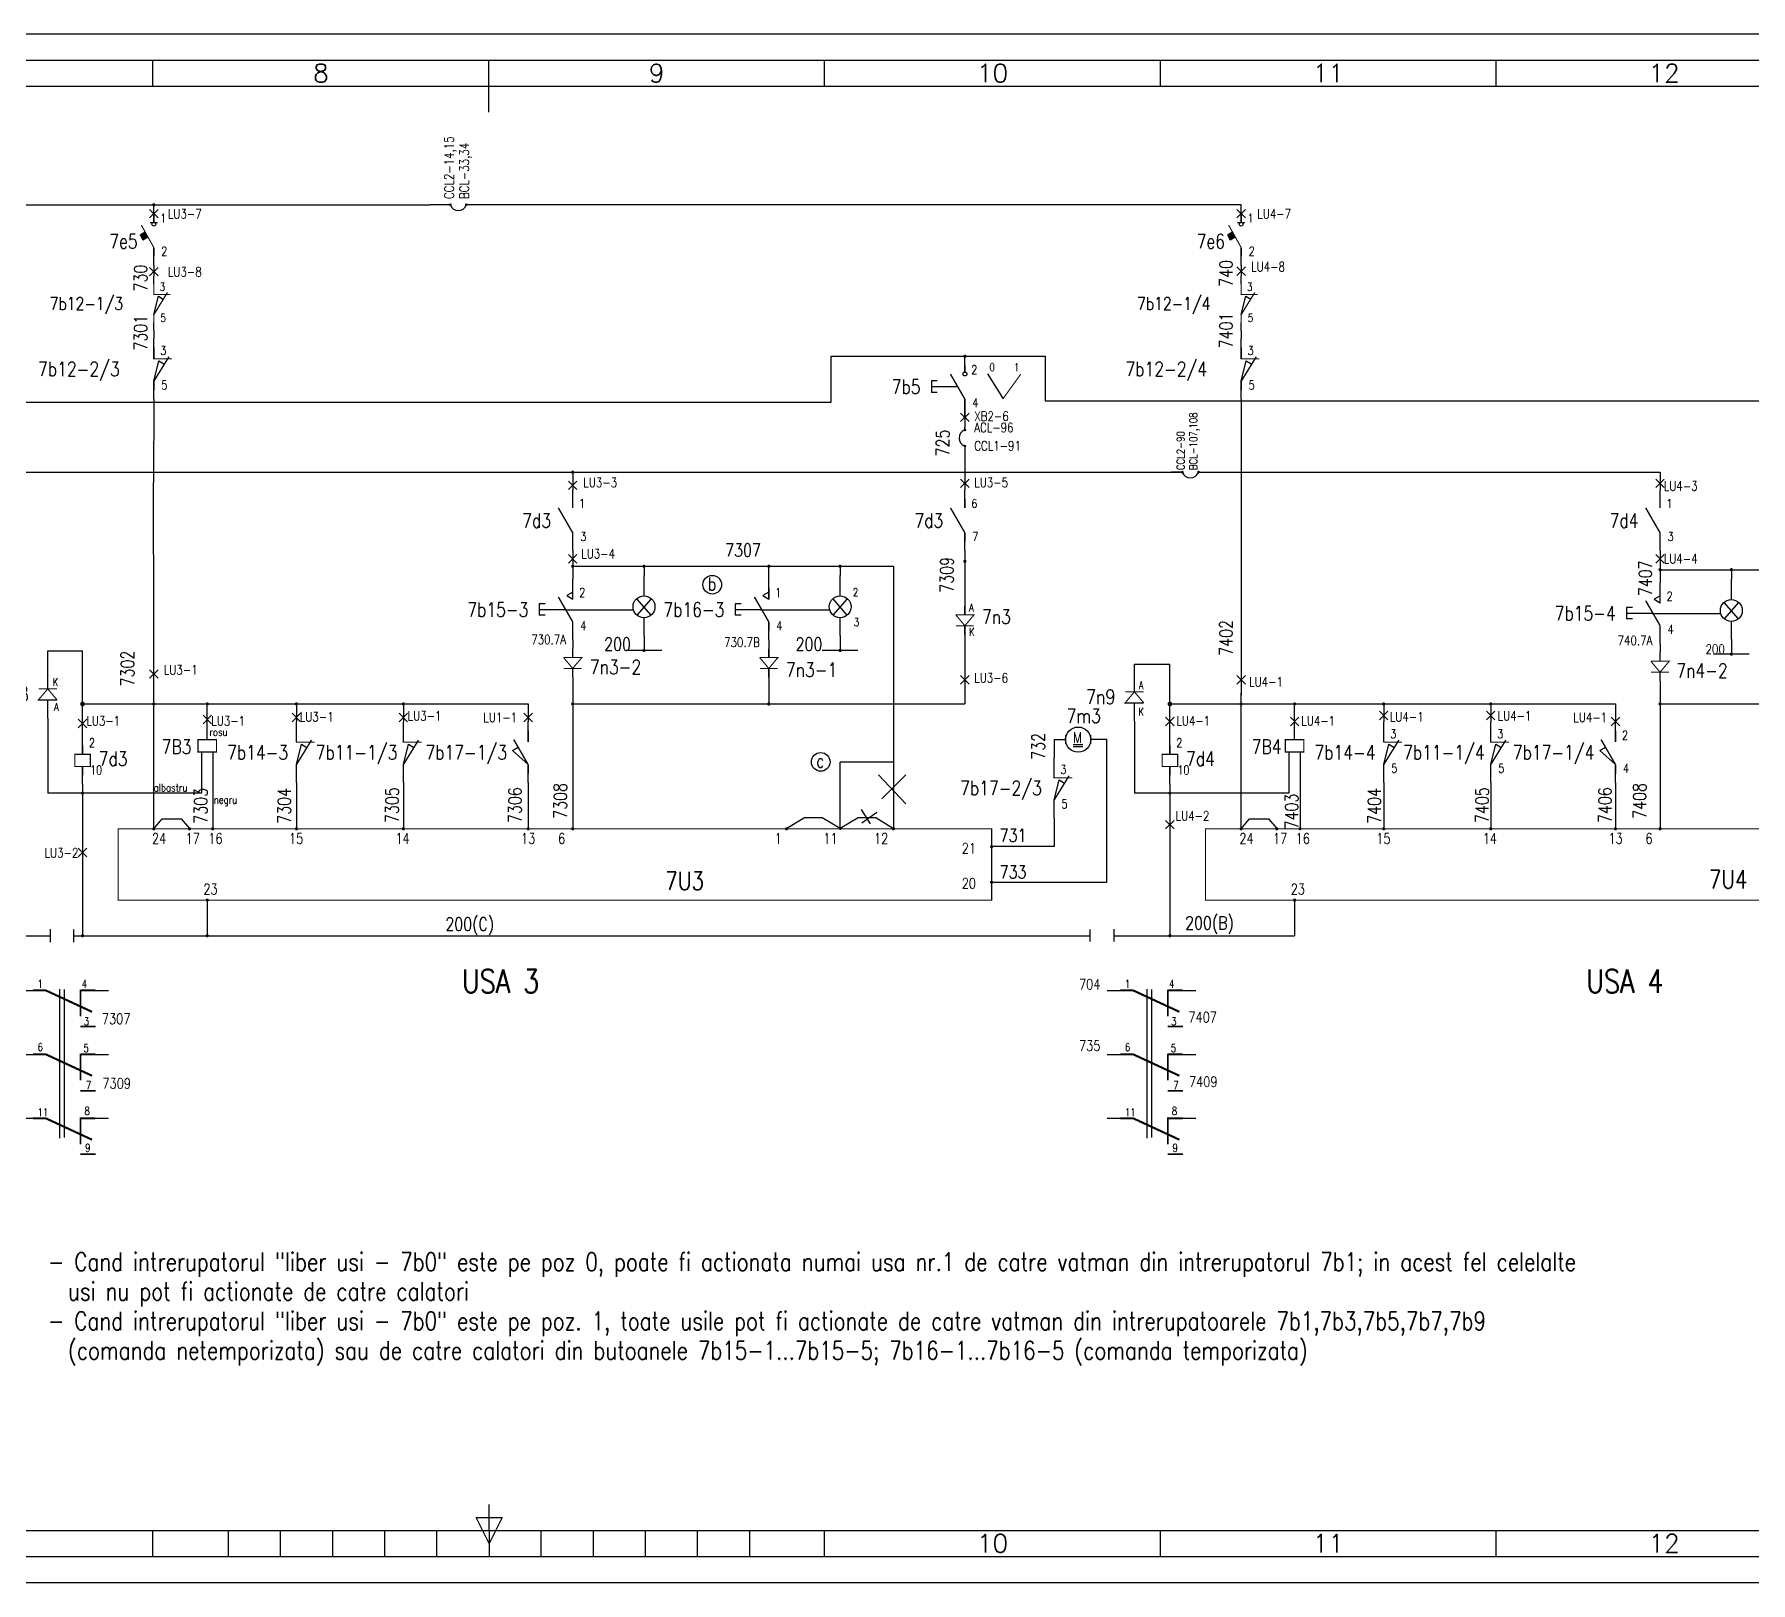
# Model space of a CAD drawing. Header units: millimetres. Extents: x 779 to 5457, y 14 to 905.
# Drawn here: x 3319.4 to 3648.7, y 607.9 to 904.9 of the extents above; entities that cross this region are included whole.
import ezdxf
from ezdxf.enums import TextEntityAlignment as Align

# ---------------------------------------------------------------- set-up
doc = ezdxf.new("R2010")
doc.units = ezdxf.units.MM
doc.layers.add('MODIFICARI', color=2, linetype='Continuous')
doc.styles.add('ISO', font='SIMPLEX.shx')
doc.styles.add('ROMANS', font='ROMANS.shx', dxfattribs={"width": 0.8})

# ---------------------------------------------------------------- blocks, each defined once
blk = doc.blocks.new('5A4')
at = {"color": 70}
for p, q in [((-589.99, 287), (-589.99, 292)), ((-525.56, 282.05), (-525.56, 292)), ((-461.13, 287), (-461.13, 292)), ((-396.7, 287), (-396.7, 292)), ((-332.27, 287), (-332.27, 292)), ((-525.5, 10), (-525.5, 15)), ((-589.99, 5), (-589.99, 10)), ((-589.99, 5), (-589.99, 10)), ((-575.5, 5), (-575.5, 10)), ((-565.5, 5), (-565.5, 10)), ((-555.5, 5), (-555.5, 10)), ((-545.5, 5), (-545.5, 10)), ((-535.5, 5), (-535.5, 10)), ((-528, 12.5), (-523, 12.5)), ((-525.5, 7.5), (-528, 12.5)), ((-523, 12.5), (-525.5, 7.5)), ((-525.5, 10), (-525.5, 5)), ((-515.5, 5), (-515.5, 10)), ((-505.5, 5), (-505.5, 10)), ((-495.5, 5), (-495.5, 10)), ((-485.5, 5), (-485.5, 10)), ((-475.5, 5), (-475.5, 10)), ((-461.13, 5), (-461.13, 10)), ((-461.13, 5), (-461.13, 10)), ((-396.7, 5), (-396.7, 10)), ((-332.27, 5), (-332.27, 10))]:
    blk.add_line(p, q, dxfattribs=at)
at = {"color": 240}
for points in [[(0, 0), (0, 297), (-1051, 297), (-1051, 0)], [(-5, 5), (-5, 292), (-1046, 292), (-1046, 5)]]:
    blk.add_lwpolyline(points, close=True, dxfattribs=at)
at = {"color": 70}
blk.add_lwpolyline([(-1041, 287), (-1041, 10), (-10, 10), (-10, 287)], close=True, dxfattribs=at)
at = {"color": 50, "style": 'ISO'}
for s, p in [('8', (-557.77, 289.55)), ('9', (-493.35, 289.55)), ('10', (-428.92, 289.55)), ('11', (-364.49, 289.55)), ('12', (-300.06, 289.55)), ('10', (-428.92, 7.55)), ('11', (-364.49, 7.55)), ('12', (-300.06, 7.55))]:
    blk.add_text(s, height=3.5, dxfattribs=at).set_placement(p, align=Align.MIDDLE)
blk = doc.blocks.new('CNI')
at = {"linetype": 'Continuous'}
for p, q in [((0, -2.5), (0, 0)), ((0, -17), (0, -14.5))]:
    blk.add_line(p, q, dxfattribs=at)
at = {"linetype": 'Continuous', "const_width": 0.4}
for points in [[(0, -5.27), (0, -2.5)], [(0, -14.5), (0, -12)]]:
    blk.add_lwpolyline(points, dxfattribs=at)
at = {"linetype": 'Continuous', "flags": 128}
for points, const_width in [([(0, -12), (5.13, -3.14)], 0.4), ([(-0.2, -5.34), (6.23, -5.34)], 0.3)]:
    blk.add_lwpolyline(points, dxfattribs=dict(at, const_width=const_width))
at = {"linetype": 'Continuous', "style": 'ROMANS', "width": 0.8}
for tag, p in [('1', (1.05, -4.79)), ('2', (1.33, -14.29))]:
    blk.add_attdef(tag, p, '', height=2.5, dxfattribs=at)
blk.add_attdef('K1', text='', height=4, dxfattribs=at).set_placement((-6.08, -8.56), align=Align.MIDDLE_RIGHT)
blk = doc.blocks.new('BILUTA')
at = {"linetype": 'Continuous', "flags": 128}
blk.add_lwpolyline([(-0.225, 0, 0.45, 0.45, 1), (0.225, 0, 0.45, 0.45, 1)], format="xyseb", close=True, dxfattribs=at)
blk = doc.blocks.new('BUT-REV')
at = {"linetype": 'Continuous'}
for p, q in [((0, -2.5), (0, 0)), ((0, -3.63), (-1.69, -4.63)), ((-1.69, -4.63), (0.01, -5.65)), ((-9.39, -6.89), (-9.39, -10.11)), ((-7.74, -6.89), (-9.39, -6.89)), ((-9.39, -8.5), (-2.27, -8.48)), ((-7.74, -10.11), (-9.39, -10.11)), ((0, -17), (0, -14.5))]:
    blk.add_line(p, q, dxfattribs=at)
at = {"linetype": 'Continuous', "const_width": 0.4, "flags": 128}
blk.add_lwpolyline([(0, -12), (-4.04, -5)], dxfattribs=at)
at = {"linetype": 'Continuous', "const_width": 0.4}
for points in [[(0, -5.71), (0, -2.5)], [(0, -14.5), (0, -12)]]:
    blk.add_lwpolyline(points, dxfattribs=at)
at = {"linetype": 'Continuous', "style": 'ROMANS', "width": 0.8}
for tag, p in [('1', (1.8, -5.02)), ('2', (2.09, -14.29))]:
    blk.add_attdef(tag, p, '', height=2.5, dxfattribs=at)
blk.add_attdef('P1', text='', height=4, dxfattribs=at).set_placement((-12.44, -8.54), align=Align.MIDDLE_RIGHT)
blk = doc.blocks.new('LIM')
at = {"linetype": 'Continuous'}
for p, q in [((0, -2.5), (0, 0)), ((-4.4, -8.02), (-2.82, -7.11)), ((0, -12), (-4.4, -8.02)), ((0, -17), (0, -14.5))]:
    blk.add_line(p, q, dxfattribs=at)
at = {"linetype": 'Continuous', "const_width": 0.4, "flags": 128}
blk.add_lwpolyline([(0, -12), (-4.04, -5)], dxfattribs=at)
at = {"linetype": 'Continuous', "const_width": 0.4}
for points in [[(0, -5.71), (0, -2.5)], [(0, -14.5), (0, -12)]]:
    blk.add_lwpolyline(points, dxfattribs=at)
at = {"linetype": 'Continuous', "style": 'ROMANS', "width": 0.8}
for tag, p in [('1', (1.8, -5.02)), ('2', (2.09, -14.29))]:
    blk.add_attdef(tag, p, '', height=2.5, dxfattribs=at)
blk.add_attdef('L1', text='', height=4, dxfattribs=at).set_placement((-9.58, -8.57), align=Align.MIDDLE_RIGHT)
blk = doc.blocks.new('LIM-NI')
at = {"linetype": 'Continuous'}
for p, q in [((0, -2.5), (0, 0)), ((0, -12), (1.41, -6.24)), ((1.41, -6.24), (2.96, -7.19)), ((0, -17), (0, -14.5))]:
    blk.add_line(p, q, dxfattribs=at)
at = {"linetype": 'Continuous', "const_width": 0.4}
for points in [[(0, -5.71), (0, -2.5)], [(0, -14.5), (0, -12)]]:
    blk.add_lwpolyline(points, dxfattribs=at)
at = {"linetype": 'Continuous', "flags": 128}
for points, const_width in [([(-0.16, -5.71), (5.12, -5.71)], 0.3), ([(0, -12), (4.24, -5.12)], 0.4)]:
    blk.add_lwpolyline(points, dxfattribs=dict(at, const_width=const_width))
at = {"linetype": 'Continuous', "style": 'ROMANS', "width": 0.8}
for tag, p in [('1', (1.8, -4.63)), ('2', (2.09, -14.29))]:
    blk.add_attdef(tag, p, '', height=2.5, dxfattribs=at)
blk.add_attdef('L1', text='', height=4, dxfattribs=at).set_placement((-9.58, -8.57), align=Align.MIDDLE_RIGHT)
blk = doc.blocks.new('DIODA')
at = {"linetype": 'Continuous'}
for p, q in [((0, 10.56), (0, 13.06)), ((0, 0), (0, 2.5))]:
    blk.add_line(p, q, dxfattribs=at)
at = {"linetype": 'Continuous', "const_width": 0.4}
for points in [[(0, 8.06), (0, 10.56)], [(0, 2.5), (0, 5)]]:
    blk.add_lwpolyline(points, dxfattribs=at)
at = {"linetype": 'Continuous', "const_width": 0.3, "flags": 128}
for points in [[(0, 8.06), (-2.57, 5), (2.57, 5)], [(-2.5, 8.06), (2.5, 8.06)], [(0, 8.06), (2.57, 5)]]:
    blk.add_lwpolyline(points, dxfattribs=at)
at = {"linetype": 'Continuous', "style": 'ROMANS', "width": 0.8}
for tag, p in [('1', (1.8, 9.24)), ('2', (1.88, 1.16))]:
    blk.add_attdef(tag, p, '', height=2.5, dxfattribs=at)
blk.add_attdef('D', text='', height=4, dxfattribs=at).set_placement((-5.19, 6.69), align=Align.MIDDLE_RIGHT)
blk = doc.blocks.new('X')
for p, q in [((0.81, 0.81), (-0.81, -0.81)), ((-0.81, 0.81), (0.81, -0.81))]:
    blk.add_line(p, q)
blk = doc.blocks.new('BOB-REL')
at = {"linetype": 'Continuous'}
for p, q in [((0, 10.88), (0, 13.38)), ((0, 0), (0, 2.5))]:
    blk.add_line(p, q, dxfattribs=at)
at = {"linetype": 'Continuous', "const_width": 0.4}
for points in [[(0, 8.38), (0, 10.88)], [(0, 2.5), (0, 5)]]:
    blk.add_lwpolyline(points, dxfattribs=at)
at = {"linetype": 'Continuous', "const_width": 0.3, "flags": 128}
blk.add_lwpolyline([(2.19, 5), (2.19, 8.38), (-2.19, 8.38), (-2.19, 5)], close=True, dxfattribs=at)
at = {"linetype": 'Continuous', "style": 'ROMANS', "width": 0.8}
for tag, p in [('1', (1.8, 10.36)), ('2', (2.09, 2.71))]:
    blk.add_attdef(tag, p, '', height=2.5, dxfattribs=at)
blk.add_attdef('K', text='', height=4, dxfattribs=at).set_placement((-4.59, 7.14), align=Align.MIDDLE_RIGHT)
blk = doc.blocks.new('MONO1')
at = {"linetype": 'Continuous'}
for p, q in [((0, -2.5), (0, 0)), ((-1, -5), (1, -5)), ((0, -17), (0, -14.5))]:
    blk.add_line(p, q, dxfattribs=at)
at = {"linetype": 'Continuous', "const_width": 0.4}
for points in [[(0, -5), (0, -2.5)], [(0, -14.5), (0, -12)]]:
    blk.add_lwpolyline(points, dxfattribs=at)
at = {"linetype": 'Continuous', "flags": 128}
blk.add_lwpolyline([(-1.71, -9.04), (-2.48, -7.7), (-3.83, -8.48), (-3.05, -9.82)], close=True, dxfattribs=at)
at = {"linetype": 'Continuous', "const_width": 0.3, "flags": 128}
blk.add_lwpolyline([(0, -12), (-3.52, -5.69)], dxfattribs=at)
at = {"linetype": 'Continuous'}
blk.add_circle((0, -5.48), 0.517, dxfattribs=at)
blk.add_solid([(-3.05, -9.82), (-3.83, -8.48), (-1.71, -9.04), (-2.48, -7.7)], dxfattribs=at)
at = {"linetype": 'Continuous', "style": 'ROMANS', "width": 0.8}
for tag, p in [('1', (1.8, -5.02)), ('2', (2.09, -14.29))]:
    blk.add_attdef(tag, p, '', height=2.5, dxfattribs=at)
at = {"linetype": 'Continuous', "style": 'ROMANS', "width": 0.8, "flags": 8}
blk.add_attdef('Q1', (-9.59, -12.26), '', height=4, dxfattribs=at)
blk = doc.blocks.new('BUT-RET')
at = {"linetype": 'Continuous'}
for p, q in [((0, -2.5), (0, 0)), ((-7.74, -6.89), (-9.39, -6.89)), ((-9.39, -6.89), (-9.39, -10.11)), ((-9.39, -8.5), (-2.04, -8.5)), ((-7.74, -10.11), (-9.39, -10.11)), ((0, -17), (0, -14.5))]:
    blk.add_line(p, q, dxfattribs=at)
at = {"linetype": 'Continuous', "const_width": 0.4, "flags": 128}
blk.add_lwpolyline([(0, -12), (-4.04, -5)], dxfattribs=at)
at = {"linetype": 'Continuous', "const_width": 0.4}
for points in [[(0, -4.45), (0, -2.5)], [(0, -14.5), (0, -12)]]:
    blk.add_lwpolyline(points, dxfattribs=at)
at = {"linetype": 'Continuous'}
blk.add_circle((0, -4.97), 0.546, dxfattribs=at)
at = {"linetype": 'Continuous', "style": 'ROMANS', "width": 0.8}
for tag, p in [('1', (1.8, -5.02)), ('2', (2.09, -14.29))]:
    blk.add_attdef(tag, p, '', height=2.5, dxfattribs=at)
blk.add_attdef('P1', text='', height=4, dxfattribs=at).set_placement((-12.44, -8.54), align=Align.MIDDLE_RIGHT)
blk = doc.blocks.new('CND')
at = {"linetype": 'Continuous'}
for p, q in [((0, -2.5), (0, 0)), ((0, -17), (0, -14.5))]:
    blk.add_line(p, q, dxfattribs=at)
at = {"linetype": 'Continuous', "const_width": 0.4, "flags": 128}
blk.add_lwpolyline([(0, -12), (-4.04, -5)], dxfattribs=at)
at = {"linetype": 'Continuous', "const_width": 0.4}
for points in [[(0, -5), (0, -2.5)], [(0, -14.5), (0, -12)]]:
    blk.add_lwpolyline(points, dxfattribs=at)
at = {"linetype": 'Continuous', "style": 'ROMANS', "width": 0.8}
for tag, p in [('1', (1.8, -5.02)), ('2', (2.09, -14.29))]:
    blk.add_attdef(tag, p, '', height=2.5, dxfattribs=at)
blk.add_attdef('K1', text='', height=4, dxfattribs=at).set_placement((-6.08, -8.56), align=Align.MIDDLE_RIGHT)
blk = doc.blocks.new('B1')
at = {"linetype": 'Continuous'}
for p, q in [((0, -2.5), (0, 0)), ((-2.07, -6.54), (1.93, -11.17)), ((-1.94, -11.17), (2.1, -6.54)), ((0, -16.86), (0, -14.36))]:
    blk.add_line(p, q, dxfattribs=at)
at = {"linetype": 'Continuous', "const_width": 0.4}
for points in [[(0, -5.71), (0, -2.5)], [(0, -14.36), (0, -11.86)]]:
    blk.add_lwpolyline(points, dxfattribs=at)
at = {"linetype": 'Continuous'}
blk.add_circle((0, -8.78), 3.07, dxfattribs=at)
at = {"linetype": 'Continuous', "style": 'ROMANS', "width": 0.8}
blk.add_attdef('H1', text='', height=4, dxfattribs=at).set_placement((-6.71, -8.53), align=Align.MIDDLE_RIGHT)
blk = doc.blocks.new('A$C313A4CAA')
at = {"layer": 'MODIFICARI'}
blk.add_circle((1.79, 1.79), 1.79, dxfattribs=at)
at = {"layer": 'MODIFICARI', "style": 'ROMANS', "width": 0.8}
blk.add_text('b', height=2.5, dxfattribs=at).set_placement((0.93, 0.7))

msp = doc.modelspace()

# ---------------------------------------------------------------- linework, layer by layer
at = {"color": 1}
for p, q in [((3306.4, 872.25), (3395.3, 872.25)), ((3306.4, 872.25), (3325.19, 872.25)), ((3399.06, 872.25), (3395.3, 872.25)), ((3399.04, 872.45), (3399.35, 872.09)), ((3399.04, 872.09), (3399.34, 872.43)), ((3402.41, 872.45), (3402.1, 872.09)), ((3402.41, 872.09), (3402.12, 872.43)), ((3550.91, 872.25), (3402.4, 872.25)), ((3342.29, 860.63), (3342.29, 858.57)), ((3550.91, 860.63), (3550.91, 858.57)), ((3342.29, 848.11), (3342.29, 846.6)), ((3550.91, 848.11), (3550.91, 846.6)), ((3472.25, 834.39), (3472.25, 843.18)), ((3472.25, 843.18), (3513.29, 843.18)), ((3513.29, 843.18), (3513.29, 834.63)), ((3502.24, 839.79), (3505.22, 835.05)), ((3095.76, 834.4), (3472.25, 834.39)), ((3342.29, 834.98), (3342.24, 818.96)), ((3497.9, 833.27), (3497.9, 829.5)), ((3513.29, 834.63), (3680.87, 834.63)), ((3550.91, 834.98), (3550.91, 778.2)), ((3497.74, 829.18), (3498.08, 828.89)), ((3498.09, 829.18), (3497.74, 828.87)), ((3497.9, 829.16), (3497.9, 829.5)), ((3498.09, 825.81), (3497.74, 826.12)), ((3497.74, 825.81), (3498.08, 826.11)), ((3497.9, 825.83), (3497.9, 823.67)), ((3497.9, 823.67), (3497.9, 820.95)), ((3306.4, 820.95), (3539.17, 820.95)), ((3422.66, 820.95), (3422.66, 817.53)), ((3497.9, 820.95), (3497.9, 817.53)), ((3497.9, 820.95), (3497.9, 817.53)), ((3539.51, 820.95), (3537.46, 820.95)), ((3539.49, 821.15), (3539.8, 820.79)), ((3539.49, 820.79), (3539.79, 821.13)), ((3542.86, 821.15), (3542.55, 820.79)), ((3542.86, 820.79), (3542.57, 821.13)), ((3542.87, 820.95), (3631.28, 820.95)), ((3631.28, 820.95), (3631.28, 817.53)), ((3342.29, 791.28), (3342.24, 818.96)), ((3422.66, 805.91), (3422.66, 800.44)), ((3497.9, 805.91), (3497.9, 797.01)), ((3631.28, 805.91), (3631.28, 799.73)), ((3422.66, 802.9), (3484.22, 802.9)), ((3436.34, 802.9), (3436.34, 801.14)), ((3460.28, 800.44), (3460.28, 802.9)), ((3473.96, 802.9), (3473.96, 801.14)), ((3484.22, 802.9), (3484.22, 794.93)), ((3631.28, 802.25), (3692.84, 802.25)), ((3644.96, 802.25), (3644.96, 800.43)), ((3421.16, 794.54), (3434.35, 794.54)), ((3458.78, 794.54), (3471.97, 794.54)), ((3484.22, 794.93), (3484.22, 752.55)), ((3629.78, 793.83), (3642.97, 793.83)), ((3342.29, 778.55), (3342.29, 791.28)), ((3436.34, 789.6), (3436.34, 786.76)), ((3473.96, 789.6), (3473.96, 786.76)), ((3497.9, 788.08), (3497.9, 776.49)), ((3644.96, 788.89), (3644.96, 786.05)), ((3321.94, 786.7), (3328.61, 786.7)), ((3321.94, 782.9), (3321.94, 786.7)), ((3328.61, 770.25), (3328.61, 786.7)), ((3439.76, 786.76), (3432.92, 786.76)), ((3439.76, 786.76), (3432.92, 786.76)), ((3477.38, 786.76), (3470.54, 786.76)), ((3477.38, 786.76), (3470.54, 786.76)), ((3530.43, 782.33), (3530.43, 784.14)), ((3530.43, 784.14), (3537.23, 784.14)), ((3537.23, 770.25), (3537.23, 784.14)), ((3648.38, 786.05), (3641.54, 786.05)), ((3648.38, 786.05), (3641.54, 786.05)), ((3342.29, 752.55), (3342.29, 778.55)), ((3422.66, 779.88), (3422.66, 752.55)), ((3460.28, 779.88), (3460.28, 776.49)), ((3550.91, 752.55), (3550.91, 778.55)), ((3631.28, 779.17), (3631.28, 752.55)), ((3328.61, 776.49), (3414.11, 776.49)), ((3352.55, 769.65), (3352.55, 776.49)), ((3369.65, 776.49), (3369.65, 773.07)), ((3390.17, 776.49), (3390.17, 773.07)), ((3414.11, 776.49), (3414.11, 773.07)), ((3414.11, 776.49), (3414.11, 773.07)), ((3422.66, 776.49), (3497.9, 776.49)), ((3422.66, 776.49), (3497.9, 776.49)), ((3537.23, 776.49), (3622.73, 776.49)), ((3561.17, 769.65), (3561.17, 776.49)), ((3578.27, 776.49), (3578.27, 773.07)), ((3598.79, 776.49), (3598.79, 773.07)), ((3622.73, 776.49), (3622.73, 773.07)), ((3622.73, 776.49), (3622.73, 773.07)), ((3631.28, 776.49), (3706.52, 776.49)), ((3631.28, 776.49), (3706.52, 776.49)), ((3321.94, 773.75), (3321.94, 759.39)), ((3530.43, 773.18), (3530.43, 759.39)), ((3515, 769.65), (3515, 766.23)), ((3515, 769.65), (3517.22, 769.65)), ((3518.68, 768.69), (3520.56, 768.69)), ((3518.68, 768.34), (3520.56, 768.34)), ((3524.28, 769.65), (3522.05, 769.65)), ((3525.12, 769.65), (3524.28, 769.65)), ((3525.12, 742.29), (3525.12, 769.65)), ((3351.43, 767.27), (3351.43, 763.04)), ((3353.58, 767.27), (3353.58, 752.55)), ((3484.22, 765.3), (3474, 765.3)), ((3474, 752.63), (3474, 765.3)), ((3560.05, 767.27), (3560.05, 763.04)), ((3562.2, 767.27), (3562.2, 752.55)), ((3328.61, 761.1), (3328.61, 732.03)), ((3351.43, 763.04), (3351.43, 759.39)), ((3369.65, 761.45), (3369.65, 752.55)), ((3390.17, 761.45), (3390.17, 752.55)), ((3414.11, 761.45), (3414.11, 752.55)), ((3414.11, 761.45), (3414.11, 752.55)), ((3481.33, 762.91), (3486.59, 757.34)), ((3481.96, 758.29), (3486.59, 762.91)), ((3537.23, 761.1), (3537.23, 732.03)), ((3560.05, 763.04), (3560.05, 759.39)), ((3578.27, 761.45), (3578.27, 752.55)), ((3598.79, 761.45), (3598.79, 752.55)), ((3622.73, 761.45), (3622.73, 752.55)), ((3622.73, 761.45), (3622.73, 752.55)), ((3351.43, 759.39), (3321.94, 759.39)), ((3560.05, 759.39), (3530.43, 759.39)), ((3342.3, 752.55), (3343.89, 754.44)), ((3343.89, 754.44), (3347.56, 754.44)), ((3347.56, 754.44), (3349.12, 752.58)), ((3467.1, 754.67), (3463.75, 752.63)), ((3467.1, 754.67), (3463.75, 752.63)), ((3470.49, 754.67), (3467.1, 754.67)), ((3470.49, 754.67), (3467.1, 754.67)), ((3474, 752.63), (3470.49, 754.67)), ((3474, 752.63), (3470.49, 754.67)), ((3477.4, 754.63), (3474, 752.63)), ((3477.4, 754.63), (3474, 752.63)), ((3480.79, 754.63), (3477.4, 754.63)), ((3480.79, 754.63), (3477.4, 754.63)), ((3477.98, 756.22), (3479.73, 753.52)), ((3478.14, 753.67), (3481.01, 755.75)), ((3484.22, 752.55), (3480.79, 754.63)), ((3484.22, 752.55), (3480.79, 754.63)), ((3515, 754.61), (3515, 749.13)), ((3550.92, 752.55), (3552.51, 754.44)), ((3552.51, 754.44), (3556.18, 754.44)), ((3556.18, 754.44), (3557.74, 752.58)), ((3515, 749.13), (3503.03, 749.13)), ((3503.03, 742.29), (3525.12, 742.29)), ((3352.55, 738.87), (3352.55, 732.03)), ((3561.17, 738.87), (3561.17, 732.03)), ((2907.95, 732.03), (3322.39, 732.03)), ((3322.39, 733.29), (3322.39, 730.8)), ((3326.88, 733.26), (3326.88, 730.8)), ((3326.88, 732.03), (3521.9, 732.03)), ((3521.9, 733.25), (3521.9, 730.92)), ((3526.47, 733.28), (3526.47, 730.92)), ((3526.47, 732.03), (3561.17, 732.03)), ((3324.18, 721.8), (3324.18, 693.23)), ((3325.06, 721.74), (3325.06, 693.3)), ((3532.8, 721.8), (3532.8, 693.23)), ((3533.68, 721.74), (3533.68, 693.3))]:
    msp.add_line(p, q, dxfattribs=at)
at = {"color": 240}
msp.add_line((3301.1, 607.94), (3932.12, 607.94), dxfattribs=at)
at = {"color": 1}
for points, const_width in [([(3505.22, 835.05), (3508.61, 839.73)], 0.205), ([(3517.22, 768.8), (3517.22, 770.51)], 0.274), ([(3522.05, 770.51), (3522.05, 768.8)], 0.274)]:
    msp.add_lwpolyline(points, dxfattribs=dict(at, const_width=const_width))
at = {"color": 1, "flags": 128}
for points, const_width in [([(3350.78, 769.65), (3350.78, 767.27), (3354.32, 767.27), (3354.32, 769.65)], 0.239), ([(3559.4, 769.65), (3559.4, 767.27), (3562.94, 767.27), (3562.94, 769.65)], 0.239), ([(3335.45, 752.55), (3335.45, 738.87), (3503.03, 738.87), (3503.03, 752.55)], 0.219), ([(3544.07, 752.55), (3544.07, 738.87), (3711.65, 738.87), (3711.65, 752.55)], 0.219)]:
    msp.add_lwpolyline(points, close=True, dxfattribs=dict(at, const_width=const_width))
for points in [[(3333.64, 714.64, 0, 0, 0), (3331.14, 714.64, 0.32, 0.32, 0), (3328.17, 714.64, 0.32, 0.32, 0)], [(3542.27, 714.64, 0, 0, 0), (3539.76, 714.64, 0.32, 0.32, 0), (3536.79, 714.64, 0.32, 0.32, 0)], [(3333.64, 702.28, 0, 0, 0), (3331.14, 702.28, 0.32, 0.32, 0), (3328.17, 702.28, 0.32, 0.32, 0)], [(3542.27, 702.28, 0, 0, 0), (3539.76, 702.28, 0.32, 0.32, 0), (3536.79, 702.28, 0.32, 0.32, 0)], [(3333.64, 690.13, 0, 0, 0), (3331.14, 690.13, 0.32, 0.32, 0), (3328.17, 690.13, 0.32, 0.32, 0)], [(3542.27, 690.13, 0, 0, 0), (3539.76, 690.13, 0.32, 0.32, 0), (3536.79, 690.13, 0.32, 0.32, 0)]]:
    msp.add_lwpolyline(points, format="xyseb", dxfattribs=at)
at = {"color": 1}
for centre, radius in [((3399.18, 872.26), 0.115), ((3402.28, 872.26), 0.115), ((3497.9, 829.05), 0.115), ((3497.9, 825.95), 0.115), ((3539.63, 820.96), 0.115), ((3542.73, 820.96), 0.115), ((3519.64, 769.65), 2.42), ((3470.24, 765.38), 1.79)]:
    msp.add_circle(centre, radius, dxfattribs=at)
for centre, start, end in [((3400.71, 872.81), 203.689, 336.5614), ((3498.45, 827.51), 113.689, 246.5614), ((3541.16, 821.51), 203.689, 336.5614)]:
    msp.add_arc(centre, 1.66, start, end, dxfattribs=at)

# ---------------------------------------------------------------- block references
msp.add_blockref('5A4', (3932.12, 607.94))
ref = msp.add_blockref('MONO1', (3342.29, 872.25), dxfattribs=dict(at, xscale=0.6840000000001965, yscale=0.6840000000001965, zscale=0.6840000000001965))
ref.add_attrib('Q1', '7e5', (3333.74, 863.87), dxfattribs={"linetype": 'Continuous', "height": 2.736, "style": 'ROMANS', "width": 0.8, "flags": 8})
ref.add_attrib('1', '1', (3343.52, 868.82), dxfattribs={"linetype": 'Continuous', "height": 1.71, "style": 'ROMANS', "width": 0.8})
ref.add_attrib('2', '2', (3343.72, 862.48), dxfattribs={"linetype": 'Continuous', "height": 1.71, "style": 'ROMANS', "width": 0.8})
for name, p in [('X', (3342.29, 870.55)), ('X', (3550.91, 870.55)), ('X', (3342.29, 859.41)), ('X', (3550.91, 859.52)), ('X', (3497.9, 831.49)), ('X', (3422.66, 818.42)), ('X', (3497.9, 818.8)), ('X', (3631.28, 818.8)), ('X', (3422.66, 804.34)), ('X', (3631.28, 804.34)), ('A$C313A4CAA', (3447.64, 797.58)), ('X', (3342.29, 782.26)), ('X', (3497.9, 781.12)), ('X', (3550.91, 781.12)), ('BILUTA', (3328.61, 776.49)), ('X', (3352.55, 773.51)), ('X', (3369.65, 773.89)), ('X', (3390.17, 773.89)), ('X', (3414.11, 773.89)), ('X', (3537.23, 773.13)), ('BILUTA', (3537.23, 776.49)), ('X', (3561.17, 773.13)), ('X', (3578.27, 774.27)), ('X', (3598.79, 774.27)), ('X', (3622.73, 773.13)), ('X', (3328.61, 772.75)), ('X', (3537.23, 753.34)), ('X', (3328.61, 748.01))]:
    msp.add_blockref(name, p, dxfattribs=at)
at = {"color": 1, "xscale": 0.6840000000001965, "yscale": 0.6840000000001965, "zscale": 0.6840000000001965}
for name, p in [('BILUTA', (3342.29, 872.25)), ('BILUTA', (3497.9, 843.18)), ('BILUTA', (3422.66, 820.95)), ('BILUTA', (3497.9, 803.85)), ('BILUTA', (3422.66, 802.9)), ('B1', (3436.34, 801.14)), ('BILUTA', (3436.34, 802.9)), ('BILUTA', (3460.28, 802.9)), ('B1', (3473.96, 801.14)), ('BILUTA', (3473.96, 802.9)), ('BILUTA', (3631.28, 802.25)), ('B1', (3644.96, 800.43)), ('BILUTA', (3644.96, 802.25)), ('BILUTA', (3436.34, 786.76)), ('BILUTA', (3473.96, 786.76)), ('BILUTA', (3644.96, 786.05)), ('BILUTA', (3342.29, 776.49)), ('BILUTA', (3352.55, 776.49)), ('BILUTA', (3369.65, 776.49)), ('BILUTA', (3390.17, 776.49)), ('BILUTA', (3422.66, 776.49)), ('BILUTA', (3422.66, 776.49)), ('BILUTA', (3460.28, 776.49)), ('BILUTA', (3460.28, 776.49)), ('BILUTA', (3550.91, 776.49)), ('BILUTA', (3561.17, 776.49)), ('BILUTA', (3578.27, 776.49)), ('BILUTA', (3598.79, 776.49)), ('BILUTA', (3631.28, 776.49)), ('BILUTA', (3631.28, 776.49)), ('BILUTA', (3328.61, 759.39)), ('BILUTA', (3537.23, 759.39)), ('BILUTA', (3342.29, 752.55)), ('BILUTA', (3349.13, 752.55)), ('BILUTA', (3353.58, 752.55)), ('BILUTA', (3369.65, 752.55)), ('BILUTA', (3390.17, 752.55)), ('BILUTA', (3414.11, 752.55)), ('BILUTA', (3414.11, 752.55)), ('BILUTA', (3422.66, 752.55)), ('BILUTA', (3422.66, 752.55)), ('BILUTA', (3463.7, 752.55)), ('BILUTA', (3463.7, 752.55)), ('BILUTA', (3474, 752.63)), ('BILUTA', (3474, 752.63)), ('BILUTA', (3484.22, 752.55)), ('BILUTA', (3484.22, 752.55)), ('BILUTA', (3550.91, 752.55)), ('BILUTA', (3557.75, 752.55)), ('BILUTA', (3562.2, 752.55)), ('BILUTA', (3578.27, 752.55)), ('BILUTA', (3598.79, 752.55)), ('BILUTA', (3622.73, 752.55)), ('BILUTA', (3622.73, 752.55)), ('BILUTA', (3631.28, 752.55)), ('BILUTA', (3631.28, 752.55)), ('BILUTA', (3503.03, 749.13)), ('BILUTA', (3503.03, 742.29)), ('BILUTA', (3352.55, 738.87)), ('BILUTA', (3561.17, 738.87)), ('BILUTA', (3328.61, 732.03)), ('BILUTA', (3352.55, 732.03)), ('BILUTA', (3537.23, 732.03))]:
    msp.add_blockref(name, p, dxfattribs=at)
at = {"color": 1}
ref = msp.add_blockref('MONO1', (3550.91, 872.25), dxfattribs=dict(at, xscale=0.6840000000001965, yscale=0.6840000000001965, zscale=0.6840000000001965))
ref.add_attrib('Q1', '7e6', (3542.36, 863.87), dxfattribs={"linetype": 'Continuous', "height": 2.736, "style": 'ROMANS', "width": 0.8, "flags": 8})
ref.add_attrib('1', '1', (3552.14, 868.82), dxfattribs={"linetype": 'Continuous', "height": 1.71, "style": 'ROMANS', "width": 0.8})
ref.add_attrib('2', '2', (3552.34, 862.48), dxfattribs={"linetype": 'Continuous', "height": 1.71, "style": 'ROMANS', "width": 0.8})
for name, p, xscale, yscale, zscale, values in [('LIM-NI', (3342.29, 858.57), 0.6156000000000859, 0.6156000000000859, 0.6156000000000859, {'L1': '7b12-1/3', '2': '5', '1': '3'}), ('LIM-NI', (3550.91, 858.57), 0.6156000000000859, 0.6156000000000859, 0.6156000000000859, {'L1': '7b12-1/4', '2': '5', '1': '3'}), ('LIM-NI', (3342.29, 846.6), 0.6840000000001965, 0.6840000000001965, 0.6840000000001965, {'L1': '7b12-2/3', '2': '5', '1': '3'}), ('LIM-NI', (3550.91, 846.6), 0.6840000000001965, 0.6840000000001965, 0.6840000000001965, {'L1': '7b12-2/4', '2': '5', '1': '3'}), ('BUT-RET', (3497.9, 843.18), 0.6840000000001965, 0.6840000000001965, 0.6840000000001965, {'P1': '7b5', '2': '4', '1': '2'}), ('CND', (3422.66, 817.53), 0.6840000000001965, 0.6840000000001965, 0.6840000000001965, {'K1': '7d3', '2': '3', '1': '1'}), ('CND', (3497.9, 817.53), 0.6840000000001965, 0.6840000000001965, 0.6840000000001965, {'K1': '7d3', '2': '7', '1': '6'}), ('CND', (3631.28, 817.53), 0.6840000000001965, 0.6840000000001965, 0.6840000000001965, {'K1': '7d4', '2': '3', '1': '1'}), ('BUT-REV', (3422.66, 800.44), 0.6840000000001965, 0.6840000000001965, 0.6840000000001965, {'P1': '7b15-3', '2': '4', '1': '2'}), ('BUT-REV', (3460.28, 800.44), 0.6840000000001965, 0.6840000000001965, 0.6840000000001965, {'P1': '7b16-3', '2': '4', '1': '1'}), ('BUT-REV', (3631.28, 799.73), 0.6840000000001965, 0.6840000000001965, 0.6840000000001965, {'P1': '7b15-4', '2': '4', '1': '2'})]:
    msp.add_blockref(name, p, dxfattribs=dict(at, xscale=xscale, yscale=yscale, zscale=zscale)).add_auto_attribs(values)
at = {"color": 1, "xscale": 0.6840000000001965, "yscale": 0.6840000000001965, "zscale": 0.6840000000001965, "rotation": 180}
for p in [(3497.9, 797.01), (3422.66, 788.82), (3460.28, 788.82), (3631.28, 788.1)]:
    msp.add_blockref('DIODA', p, dxfattribs=at)
at = {"color": 1}
ref = msp.add_blockref('DIODA', (3321.94, 773.75), dxfattribs=dict(at, xscale=0.6999999999998181, yscale=0.6999999999998181, zscale=0.6999999999998181))
ref.add_attrib('D', '7n8', dxfattribs={"linetype": 'Continuous', "height": 2.8, "style": 'ROMANS', "width": 0.8}).set_placement((3318.3, 778.44), align=Align.MIDDLE_RIGHT)
ref = msp.add_blockref('DIODA', (3530.43, 773.18), dxfattribs=dict(at, xscale=0.6999999999998181, yscale=0.6999999999998181, zscale=0.6999999999998181))
ref.add_attrib('D', '7n9', dxfattribs={"linetype": 'Continuous', "height": 2.8, "style": 'ROMANS', "width": 0.8}).set_placement((3526.79, 777.86), align=Align.MIDDLE_RIGHT)
ref = msp.add_blockref('LIM-NI', (3369.65, 773.07), dxfattribs=dict(at, xscale=0.6840000000001965, yscale=0.6840000000001965, zscale=0.6840000000001965))
ref.add_attrib('L1', '7b14-3', dxfattribs={"linetype": 'Continuous', "height": 2.736, "style": 'ROMANS', "width": 0.8}).set_placement((3368.06, 767.21), align=Align.MIDDLE_RIGHT)
ref = msp.add_blockref('LIM-NI', (3390.17, 773.07), dxfattribs=dict(at, xscale=0.6840000000001965, yscale=0.6840000000001965, zscale=0.6840000000001965))
ref.add_attrib('L1', '7b11-1/3', dxfattribs={"linetype": 'Continuous', "height": 2.736, "style": 'ROMANS', "width": 0.8}).set_placement((3389.01, 767.21), align=Align.MIDDLE_RIGHT)
ref = msp.add_blockref('LIM', (3414.11, 773.07), dxfattribs=dict(at, xscale=0.6840000000001965, yscale=0.6840000000001965, zscale=0.6840000000001965))
ref.add_attrib('L1', '7b17-1/3', dxfattribs={"linetype": 'Continuous', "height": 2.736, "style": 'ROMANS', "width": 0.8}).set_placement((3410.06, 767.21), align=Align.MIDDLE_RIGHT)
ref = msp.add_blockref('LIM-NI', (3578.27, 773.07), dxfattribs=dict(at, xscale=0.6840000000001965, yscale=0.6840000000001965, zscale=0.6840000000001965))
ref.add_attrib('L1', '7b14-4', dxfattribs={"linetype": 'Continuous', "height": 2.736, "style": 'ROMANS', "width": 0.8}).set_placement((3576.68, 767.21), align=Align.MIDDLE_RIGHT)
ref.add_attrib('2', '5', (3579.7, 763.3), dxfattribs={"linetype": 'Continuous', "height": 1.71, "style": 'ROMANS', "width": 0.8})
ref.add_attrib('1', '3', (3579.5, 769.91), dxfattribs={"linetype": 'Continuous', "height": 1.71, "style": 'ROMANS', "width": 0.8})
ref = msp.add_blockref('LIM-NI', (3598.79, 773.07), dxfattribs=dict(at, xscale=0.6840000000001965, yscale=0.6840000000001965, zscale=0.6840000000001965))
ref.add_attrib('L1', '7b11-1/4', dxfattribs={"linetype": 'Continuous', "height": 2.736, "style": 'ROMANS', "width": 0.8}).set_placement((3597.63, 767.21), align=Align.MIDDLE_RIGHT)
ref.add_attrib('2', '5', (3600.22, 763.3), dxfattribs={"linetype": 'Continuous', "height": 1.71, "style": 'ROMANS', "width": 0.8})
ref.add_attrib('1', '3', (3600.02, 769.91), dxfattribs={"linetype": 'Continuous', "height": 1.71, "style": 'ROMANS', "width": 0.8})
ref = msp.add_blockref('LIM', (3622.73, 773.07), dxfattribs=dict(at, xscale=0.6840000000001965, yscale=0.6840000000001965, zscale=0.6840000000001965))
ref.add_attrib('L1', '7b17-1/4', dxfattribs={"linetype": 'Continuous', "height": 2.736, "style": 'ROMANS', "width": 0.8}).set_placement((3618.68, 767.21), align=Align.MIDDLE_RIGHT)
ref.add_attrib('2', '4', (3624.16, 763.3), dxfattribs={"linetype": 'Continuous', "height": 1.71, "style": 'ROMANS', "width": 0.8})
ref.add_attrib('1', '2', (3623.96, 769.64), dxfattribs={"linetype": 'Continuous', "height": 1.71, "style": 'ROMANS', "width": 0.8})
ref = msp.add_blockref('BOB-REL', (3328.61, 761.1), dxfattribs=dict(at, xscale=0.6840000000001965, yscale=0.6840000000001965, zscale=0.6840000000001965))
ref.add_attrib('1', '2', (3329.84, 768.19), dxfattribs={"linetype": 'Continuous', "height": 1.71, "style": 'ROMANS', "width": 0.8})
ref.add_attrib('2', '10', (3330.04, 762.96), dxfattribs={"linetype": 'Continuous', "height": 1.71, "style": 'ROMANS', "width": 0.8})
ref.add_attrib('K', '7d3', dxfattribs={"linetype": 'Continuous', "height": 2.736, "style": 'ROMANS', "width": 0.8}).set_placement((3337.24, 765.99), align=Align.MIDDLE_RIGHT)
ref = msp.add_blockref('BOB-REL', (3537.23, 761.1), dxfattribs=dict(at, xscale=0.6840000000001965, yscale=0.6840000000001965, zscale=0.6840000000001965))
ref.add_attrib('1', '2', (3538.46, 768.19), dxfattribs={"linetype": 'Continuous', "height": 1.71, "style": 'ROMANS', "width": 0.8})
ref.add_attrib('2', '10', (3538.66, 762.96), dxfattribs={"linetype": 'Continuous', "height": 1.71, "style": 'ROMANS', "width": 0.8})
ref.add_attrib('K', '7d4', dxfattribs={"linetype": 'Continuous', "height": 2.736, "style": 'ROMANS', "width": 0.8}).set_placement((3545.86, 765.99), align=Align.MIDDLE_RIGHT)
ref = msp.add_blockref('LIM-NI', (3515, 766.23), dxfattribs=dict(at, xscale=0.6840000000001965, yscale=0.6840000000001965, zscale=0.6840000000001965))
ref.add_attrib('L1', '7b17-2/3', dxfattribs={"linetype": 'Continuous', "height": 2.736, "style": 'ROMANS', "width": 0.8}).set_placement((3512.66, 760.37), align=Align.MIDDLE_RIGHT)
ref.add_attrib('2', '5', (3516.43, 756.46), dxfattribs={"linetype": 'Continuous', "height": 1.71, "style": 'ROMANS', "width": 0.8})
ref.add_attrib('1', '3', (3516.23, 763.07), dxfattribs={"linetype": 'Continuous', "height": 1.71, "style": 'ROMANS', "width": 0.8})
at = {"color": 1, "xscale": 0.8000000000000682, "zscale": 0.8000000000000682, "rotation": 270}
for p in [(3333.58, 721.54), (3542.2, 721.54), (3333.58, 709.28), (3542.2, 709.28), (3333.58, 697.01), (3542.2, 697.01)]:
    msp.add_blockref('CNI', p, dxfattribs=at)

# ---------------------------------------------------------------- texts
at = {"color": 1, "style": 'ROMANS', "width": 0.8}
for s, height, p in [('CCL2-14,15', 1.8, (3399.84, 873.33)), ('BCL-33,34', 1.8, (3402.76, 873.33)), ('730', 2.5, (3340.99, 855.61)), ('740', 2.5, (3549.26, 856.5)), ('7301', 2.5, (3340.99, 844.28)), ('7401', 2.5, (3549.26, 844.71)), ('BCL-107,108', 1.5, (3542.49, 821.35)), ('725', 2.5, (3494.91, 823.98)), ('CCL2-90', 1.5, (3540.06, 821.35)), ('7309', 2.5, (3495.69, 797.82)), ('7407', 2.5, (3629.72, 797.17)), ('7402', 2.5, (3549.26, 785.74)), ('7302', 2.5, (3338.49, 779.85)), ('732', 2.5, (3513.25, 765.79)), ('7308', 2.5, (3421.54, 754.46)), ('7408', 2.5, (3628.62, 754.46)), ('7303', 2.5, (3352.55, 753.52)), ('7304', 2.5, (3368.57, 753.52)), ('7305', 2.5, (3389.26, 753.66)), ('7306', 2.5, (3412.82, 753.66)), ('7403', 2.5, (3561.83, 752.43)), ('7404', 2.5, (3577.71, 753.52)), ('7405', 2.5, (3598.39, 753.66)), ('7406', 2.5, (3621.95, 753.66))]:
    msp.add_text(s, height=height, rotation=90, dxfattribs=at).set_placement(p)
for s, height, p in [('LU3-7', 1.8, (3344.99, 869.62)), ('LU4-7', 1.8, (3554, 869.62)), ('LU3-8', 1.8, (3344.99, 858.48)), ('LU4-8', 1.8, (3552.83, 859.47)), ('0    1', 1.5, (3502.61, 840.35)), ('ACL-96', 1.8, (3499.7, 828.62)), ('XB2-6', 1.8, (3499.7, 830.79)), ('CCL1-91', 1.8, (3499.7, 825.11)), ('LU3-3', 1.8, (3424.69, 818.08)), ('LU3-5', 1.8, (3499.7, 818.08)), ('LU4-3', 1.8, (3632, 817.4)), ('7307', 2.5, (3451.91, 804.75)), ('LU3-4', 1.8, (3424.3, 804.41)), ('LU4-4', 1.8, (3632, 803.46)), ('2', 1.5, (3476.42, 797.2)), ('A', 1.5, (3498.68, 794.21)), ('7n3', 2.74, (3501.18, 791.85)), ('3', 1.5, (3476.6, 791.42)), ('K', 1.5, (3498.68, 789.57)), ('730.7A', 1.8, (3414.71, 787.97)), ('200', 2.5, (3428.69, 786.72)), ('730.7B', 1.8, (3451.71, 787.42)), ('200', 2.5, (3465.42, 786.72)), ('740.7A', 1.8, (3623.13, 787.78)), ('200', 1.8, (3640, 786.1)), ('LU3-1', 1.8, (3344.21, 782.15)), ('7n3-2', 2.74, (3425.94, 782.22)), ('7n3-1', 2.74, (3463.56, 781.68)), ('7n4-2', 2.74, (3634.4, 781.52)), ('K', 1.5, (3322.88, 779.95)), ('LU3-6', 1.8, (3499.7, 780.59)), ('A', 1.5, (3531.26, 779.35)), ('LU4-1', 1.8, (3552.44, 779.81)), ('A', 1.5, (3323.15, 775.16)), ('LU3-1', 1.8, (3329.35, 772.33)), ('LU3-1', 1.8, (3353.32, 772.33)), ('LU3-1', 1.8, (3370.3, 773.15)), ('LU3-1', 1.8, (3390.99, 773.29)), ('LU1-1', 1.8, (3405.51, 773.02)), ('7m3', 2.74, (3517.41, 772.84)), ('K', 1.5, (3531.2, 774.27)), ('LU4-1', 1.8, (3538.48, 772.33)), ('LU4-1', 1.8, (3562.45, 772.33)), ('LU4-1', 1.8, (3579.44, 773.15)), ('LU4-1', 1.8, (3600.12, 773.29)), ('LU4-1', 1.8, (3614.64, 773.02)), ('rosu', 1.5, (3352.96, 770.36)), ('M', 2.05, (3518.66, 769.04)), ('7B3', 2.74, (3343.78, 766.94)), ('7B4', 2.74, (3552.91, 766.94)), ('c', 2.5, (3469.38, 764.29)), ('albastru', 1.5, (3342.27, 759.68)), ('negru', 1.5, (3353.78, 757.36)), ('LU4-2', 1.8, (3538.34, 754.12)), ('24', 2, (3341.93, 749.69)), ('17', 2, (3348.37, 749.69)), ('16', 2, (3352.75, 749.69)), ('15', 2, (3368.23, 749.69)), ('14', 2, (3388.64, 749.69)), ('13', 2, (3412.75, 749.69)), ('6', 2, (3419.85, 749.69)), ('1', 2, (3461.38, 749.69)), ('11', 2, (3470.73, 749.69)), ('12', 2, (3480.46, 749.69)), ('731', 2.5, (3504.57, 750.07)), ('24', 2, (3550.55, 749.69)), ('17', 2, (3556.99, 749.69)), ('16', 2, (3561.37, 749.69)), ('15', 2, (3576.85, 749.69)), ('14', 2, (3597.26, 749.69)), ('13', 2, (3621.37, 749.69)), ('6', 2, (3628.47, 749.69)), ('LU3-2', 1.8, (3321.32, 747.03)), ('21', 2, (3497.3, 747.82)), ('7U3', 3.5, (3440.41, 740.82)), ('733', 2.5, (3504.57, 743.03)), ('7U4', 3.5, (3640.63, 741.11)), ('23', 2, (3351.79, 739.97)), ('20', 2, (3497.3, 741.09)), ('23', 2, (3560.41, 739.97)), ('200(C)', 2.5, (3398.22, 733.01)), ('200(B)', 2.5, (3540.15, 733.24)), ('USA 3', 4.5, (3401.43, 721.05)), ('USA 4', 4.5, (3617.13, 721.05)), ('1', 1.5, (3319.99, 722.07)), ('4', 1.5, (3328.44, 722.07)), ('704', 2, (3519.79, 721.73)), ('1', 1.5, (3528.61, 722.07)), ('4', 1.5, (3537.06, 722.07)), ('3', 1.5, (3328.85, 714.85)), ('7307', 2, (3332.33, 715.09)), ('3', 1.5, (3537.47, 714.85)), ('7407', 2, (3540.77, 715.41)), ('6', 1.5, (3319.99, 709.92)), ('735', 2, (3519.79, 709.93)), ('6', 1.5, (3528.61, 709.92)), ('5', 1.5, (3328.78, 709.71)), ('5', 1.5, (3537.4, 709.71)), ('7309', 2, (3332.43, 702.71)), ('7409', 2, (3540.89, 703.02)), ('7', 1.5, (3329.25, 702.62)), ('7', 1.5, (3537.87, 702.62)), ('11', 1.5, (3319.99, 697.42)), ('8', 1.5, (3328.98, 697.69)), ('11', 1.5, (3528.61, 697.42)), ('8', 1.5, (3537.6, 697.69)), ('9', 1.5, (3329.12, 690.6)), ('9', 1.5, (3537.74, 690.6)), ('- Cand intrerupatorul "liber usi - 7b0" este pe poz 0, poate fi actionata numai usa nr.1 de catre vatman din intrerupatorul 7b1; in acest fel celelalte ', 3.5, (3322, 667.74)), ('  usi nu pot fi actionate de catre calatori', 3.5, (3322, 662.07)), ('- Cand intrerupatorul "liber usi - 7b0" este pe poz. 1, toate usile pot fi actionate de catre vatman din intrerupatoarele 7b1,7b3,7b5,7b7,7b9', 3.5, (3322, 656.4)), ('  (comanda netemporizata) sau de catre calatori din butoanele 7b15-1...7b15-5; 7b16-1...7b16-5 (comanda temporizata)', 3.5, (3322, 650.74))]:
    msp.add_text(s, height=height, dxfattribs=at).set_placement(p)

doc.saveas('drawing.dxf')
